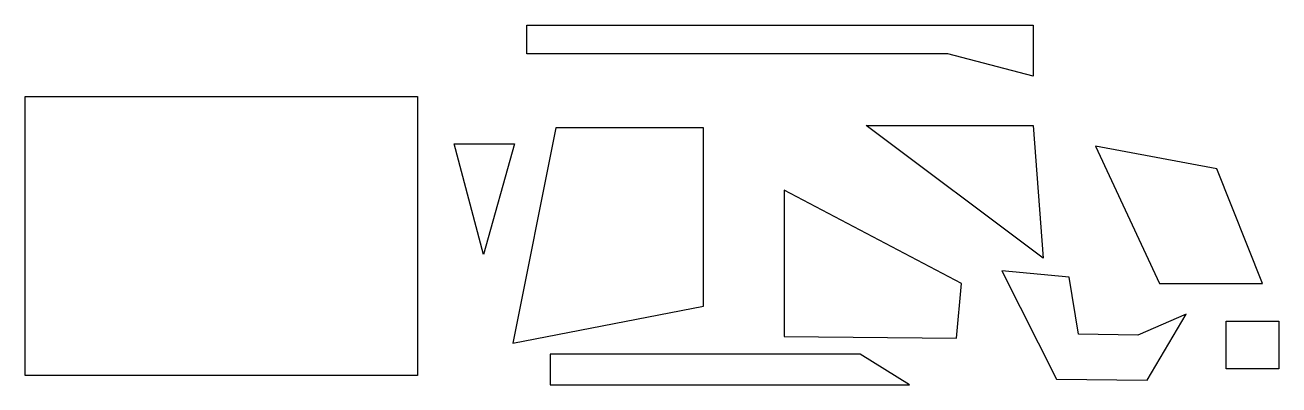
# Model space of a CAD drawing. Header units: millimetres. Extents: x 11 to 246, y 3 to 70.
import ezdxf

# ---------------------------------------------------------------- set-up
doc = ezdxf.new("R2010")
doc.units = ezdxf.units.MM

msp = doc.modelspace()

# ---------------------------------------------------------------- linework, layer by layer
for p, q in [((104.97, 70.37), (199.68, 70.37)), ((104.97, 64.95), (104.97, 70.37)), ((199.68, 70.37), (199.68, 60.81)), ((183.74, 64.95), (104.97, 64.95)), ((199.68, 60.81), (183.74, 64.95)), ((11.07, 4.71), (11.07, 56.98)), ((11.07, 56.98), (84.47, 56.98)), ((84.47, 56.98), (84.47, 4.71)), ((110.39, 51.1), (102.32, 10.81)), ((138.03, 51.1), (110.39, 51.1)), ((138.03, 17.71), (138.03, 51.1)), ((168.43, 51.57), (199.68, 51.57)), ((201.59, 26.72), (168.43, 51.57)), ((199.68, 51.57), (201.59, 26.72)), ((91.36, 48.14), (102.67, 48.14)), ((96.87, 27.38), (91.36, 48.14)), ((102.67, 48.14), (96.87, 27.38)), ((211.33, 47.68), (223.33, 21.95)), ((234.08, 43.43), (211.33, 47.68)), ((242.58, 21.95), (234.08, 43.43)), ((153.12, 39.46), (153.12, 12.06)), ((186.29, 21.94), (153.12, 39.46)), ((193.82, 24.31), (204.07, 4.03)), ((206.44, 23.13), (193.82, 24.31)), ((185.33, 11.74), (186.29, 21.94)), ((208.21, 12.5), (206.44, 23.13)), ((223.33, 21.95), (242.58, 21.95)), ((102.32, 10.81), (138.03, 17.71)), ((228.32, 16.24), (219.25, 12.3)), ((221.02, 3.83), (228.32, 16.24)), ((235.84, 14.88), (245.68, 14.88)), ((235.84, 5.97), (235.84, 14.88)), ((245.68, 14.88), (245.68, 5.97)), ((153.12, 12.06), (185.33, 11.74)), ((219.25, 12.3), (208.21, 12.5)), ((167.33, 8.71), (109.33, 8.71)), ((109.33, 8.71), (109.33, 2.96)), ((176.58, 2.96), (167.33, 8.71)), ((84.47, 4.71), (11.07, 4.71)), ((245.68, 5.97), (235.84, 5.97)), ((109.33, 2.96), (176.58, 2.96)), ((204.07, 4.03), (221.02, 3.83))]:
    msp.add_line(p, q)

doc.saveas('drawing.dxf')
